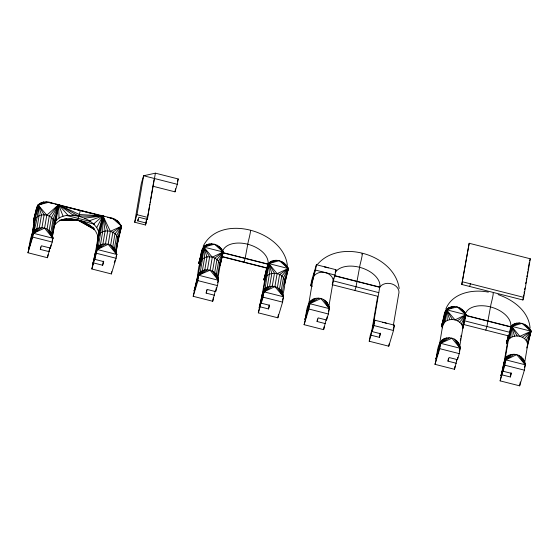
<?xml version="1.0" encoding="UTF-8"?>
<svg xmlns="http://www.w3.org/2000/svg" width="559" height="559" viewBox="0 0 559 559"><rect width="100%" height="100%" fill="white"/><g stroke="black" fill="none" stroke-linecap="round" stroke-linejoin="round"><path stroke-width="0.84" d="M65.976 206.865L102.975 215.9L102.66 231.838L100.445 244.814L97.231 249.496L95.407 255.519M98.084 240.181L97.986 235.919M97.804 238.756L97.993 235.563M99.453 215.418L49.003 202.197L43.728 201.988L41.296 202.714L38.173 205.027C38.103 221.65 31.926 236.946 27.95 252.759L47.48 257.72L49.954 247.882L48.815 251.641M439.311 345.637L442.721 325.205L445.23 321.621L446.396 309.735C452.168 303.488 463.18 307.073 465.926 314.689L462.796 328.35L465.926 314.689L461.867 309.211M283.972 262.982L288.332 268.537L284.657 284.007L288.332 268.537C285.307 261.556 276.027 257.615 269.557 262.416L268.802 263.582L265.12 288.374L262.15 297.849M514.343 323.878L511.52 326.267L508.39 339.928L510.06 338.076L511.52 326.267L512.275 325.1C518.738 320.307 528.024 324.248 531.05 331.221L527.375 346.692L524.524 363.35M30.514 243.34L28.6 248.944C33.037 234.57 33.924 219.456 38.173 205.027L41.296 202.714M32.003 235.591C33.114 225.109 36.286 215.334 38.173 205.027L43.728 201.988M49.304 251.697L40.311 249.412L41.408 245.792L50.401 248.07L52.225 242.047L52.874 238.232L52.385 236.394L58.618 204.643L54.915 204.091M115.972 253.031L117.914 241.677L121.589 226.206L117.229 220.651L112.59 218.345L102.975 215.9L79.399 214.551L58.618 204.643C58.618 203.728 55.201 231.419 54.188 221.273C53.266 218.981 51.428 217.241 49.269 216.095C44.79 213.922 38.634 214.397 35.448 218.555L32.695 237.093L27.95 252.759M93.255 263.617L92.487 265.162L95.617 251.508L91.837 268.984L111.367 273.938L116.111 258.272L116.761 254.45C116.195 248.664 111.353 243.983 105.504 243.913C102.611 243.85 95.505 245.436 97.231 249.496L94.757 259.334L103.75 261.619L102.653 265.239L93.66 262.961L98.852 232.586M215.327 290.659L212.72 301.266L193.19 296.312C196.824 279.849 200.905 263.715 203.679 247.043C209.45 240.803 220.463 244.388 223.209 252.004L220.078 265.665L223.209 252.004L219.149 246.526M209.234 244.01L203.679 247.043L199.724 264.631L198.934 262.716C201.443 256.84 199.87 247.84 206.802 244.73M214.544 295.243L206.173 293.119L207.27 289.492L215.641 291.616L217.465 285.593L218.38 280.255C218.303 270.696 204.671 265.993 198.738 273.554L197.935 280.639L193.19 296.312M282.533 296.284C283.539 290.554 277.425 286.348 272.247 286.25C269.354 286.187 262.248 287.766 263.974 291.826L263.065 297.171L261.242 303.195L269.613 305.319L268.516 308.945L260.145 306.821L266.797 267.88L222.049 256.518M308.414 305.997L313.124 277.921M313.767 274.693L314.99 270.64M325.45 323.633L317.079 321.502L318.176 317.882L326.547 320.007L328.371 313.983L329.286 308.638C328.811 302.957 324.297 298.157 318.33 298.178C304.648 297.73 307.073 315.695 304.096 324.695L323.626 329.656L326.107 319.811M371.931 330.089L370.135 335.889L369.226 341.228L388.757 346.189L393.494 330.516L394.409 325.17L374.879 320.216L373.16 326.03M451.951 306.695L446.396 309.735L442.442 327.315L441.652 325.401C444.16 319.531 442.588 310.524 449.52 307.422M444.754 313.634L444.936 312.222L446.396 309.735L454.579 306.521M456.347 363.273L447.976 361.149L449.073 357.522L457.444 359.654L459.267 353.63L460.183 348.285C459.708 342.604 455.194 337.804 449.226 337.825C435.552 337.377 437.97 355.335 434.993 364.342L454.523 369.296L457.003 359.458M470.426 283.811L469.63 286.46M526.69 325.673L531.05 331.221L526.739 347.991M56.152 220.491C59.121 217.102 63.565 215.767 67.905 215.278C79.567 216.109 91.215 216.564 102.975 215.9L100.599 233.061L98.377 246.037L97.231 249.496L116.761 254.45L116.013 256.923M40.311 249.412L40.73 246.959M52.19 240.489L52.874 238.232L44.566 228.156L46.788 215.18L58.618 204.643L78.973 216.291L84.465 218.143L89.454 220.749L93.626 223.942L96.714 227.52L98.524 231.251L98.929 234.906L102.975 215.9L104.512 216.606M47.48 257.72L48.004 254.666M50.401 248.07L50.925 245.017M52.357 236.618L54.866 221.944M94.757 259.334L99.222 233.208M102.653 265.239L103.352 261.151M115.636 220.155L117.229 220.651L121.589 226.206L116.684 235.395L114.469 248.378L116.761 254.45L108.153 244.297L110.368 231.321L102.975 215.9L84.465 218.143M111.367 273.938L111.758 271.653M110.179 218.108L115.07 219.261L121.589 226.206L112.855 232.237L110.633 245.219L116.761 254.45L115.972 252.542L118.187 239.559L121.589 226.206L119.989 224.438M146.87 218.8L145.55 224.991L134.698 222.237L141.357 183.296L143.635 175.757L155.402 173.164L178.202 178.957L177.287 184.302L175.009 191.842L153.054 186.266M134.698 222.237L136.983 214.691L143.635 175.757L177.287 184.302M146.144 223.034L137.773 220.903L138.059 219.212M145.55 224.991L146.563 219.065M137.773 220.903L138.87 217.283L147.241 219.407L149.847 204.175M150.133 202.477L150.427 200.786M150.713 199.095L153.9 180.473M147.241 219.407L155.402 173.164M175.009 191.842L175.526 188.788M197.509 277.606C198.34 269.801 198.333 255.917 209.639 256.812C214.46 257 219.722 260.263 220.106 265.434M206.173 293.119L206.725 289.869M217.696 282.512L218.38 280.255L210.072 270.179L212.287 257.196L203.679 247.043L211.861 243.836M212.72 301.266L213.377 297.451M215.641 291.616L216.298 287.801M217.863 278.641L221.238 258.873M287.263 267.363L288.332 268.537L284.517 279.752L282.295 292.734L283.504 296.787L282.588 302.133L277.844 317.798L258.321 312.844L262.36 293.838L259.229 307.499L260.382 305.179M261.242 303.195L267.894 264.26L271.625 261.193M268.516 308.945L269.207 304.893M282.505 300.085L283.504 296.787L274.895 286.634L277.11 273.658L268.802 263.582L267.957 264.044L222.363 252.465M277.844 317.798L278.368 314.745M282.575 296.172C284.321 288.13 288.381 276.118 277.11 273.658C273.058 272.68 268.138 273.624 265.679 277.236L268.802 263.582L274.057 260.466M312.404 286.18L310.755 285.761L311.67 280.415L316.415 264.742L335.938 269.704L335.03 275.049L332.326 283.972M304.096 324.695L308.841 309.022L309.644 301.937M310.755 285.761L315.5 270.088L316.415 264.742M317.079 321.502L317.512 318.965M323.626 329.656L324.15 326.603M326.547 320.007L327.071 316.953M328.769 307.031L333.723 278.019M369.226 341.228L371.05 335.204L377.702 296.27L332.109 284.692M371.05 335.204L379.421 337.336L380.518 333.709L372.147 331.585L379.715 287.298L381.378 285.453A10.251 8.161 9.7 0 1 397.47 287.794L398.553 289.814A10.251 8.161 9.7 0 1 398.693 294.069L393.34 325.394M372.147 331.585L373.971 325.562L374.879 320.216M379.421 337.336L380.148 333.101M388.757 346.189L389.148 343.897M434.993 364.342L439.737 348.669L440.541 341.584M447.976 361.149L448.409 358.612M461.79 284.468L469.183 243.27L530.288 258.782L523.699 297.339L522.896 299.98L461.79 284.468L469.183 243.27M454.523 369.296L455.047 366.243M460.274 340.298L460.56 338.635M460.847 336.972L461.133 335.302M457.444 359.654L457.835 357.362M459.666 346.671L463.956 321.565M463.006 324.339L508.599 335.917L501.947 374.851L510.318 376.976L511.415 373.356L503.044 371.225L504.868 365.202L505.776 359.856C504.05 355.797 511.157 354.217 514.049 354.28C519.898 354.343 524.74 359.032 525.306 364.817L524.391 370.163L519.653 385.836L500.123 380.875L504.162 361.869L501.032 375.529L501.8 373.985M503.044 371.225L510.612 326.945L512.275 325.1M522.896 299.98L523.776 294.845M524.069 293.126L524.363 291.414M524.656 289.702L524.95 287.99M525.684 283.706L525.97 281.988M526.264 280.276L526.557 278.564M526.851 276.852L527.144 275.133M527.437 273.421L527.731 271.709M528.024 269.997L529.338 262.283M510.318 376.976L511.045 372.741M519.653 385.836L520.303 382.014M443.671 323.263L446.396 309.735L457.227 306.905L465.926 314.689L464.326 319.958M54.579 223.642L58.618 204.643L73.334 215.32M98.929 234.906L102.975 215.9L89.454 220.749M80.3 210.366L78.973 216.291L73.222 214.831M265.777 277.033L268.802 263.582L276.684 260.291M508.494 339.718L511.52 326.267L516.775 323.151M28.6 248.944C30.479 241.236 30.5 226.933 41.918 227.772C47.62 227.862 52.763 232.369 52.874 238.232L33.344 233.271L32.282 233.473M196.013 285.356L194.106 290.966L197.781 275.496L210.072 270.179M264.603 281.638L264.058 279.248L266.797 267.88M508.341 335.442L506.775 341.94L507.32 344.323M265.881 273.225L264.058 279.248L264.547 281.086L264.058 279.248L266.769 268.11L221.979 256.735M508.327 335.568L506.775 341.94L507.265 343.771L506.775 341.94L511.52 326.267L519.402 322.976M34.399 223.942L33.428 220.693L36.719 207.515L37.67 205.572L46.355 201.813L51.051 203.113M308.198 306.828L305.011 319.35L306.241 317.051M436.726 356.593L435.908 358.997L439.094 346.475M63.034 216.172L58.618 204.643C56.829 215.592 50.296 227.003 52.874 238.232L47.054 229.078L49.269 216.095L58.618 204.643L67.905 215.278M34.295 222.978L33.428 220.693L36.719 207.515L38.173 205.027L49.003 202.197L53.44 203.728M199.905 265.958L198.934 262.716L202.218 249.538L203.679 247.043L214.509 244.22L223.209 252.004L222.293 255.016M442.379 327.833L441.652 325.401L444.664 314.34M98.524 231.251L102.975 215.9L107.719 230.937L105.504 243.913L97.231 249.496L96.812 247.679L99.034 234.696C104.806 226.129 122.659 233.417 116.964 243.619M34.225 222.608L33.428 220.693L38.173 205.027L46.788 215.18M78.134 218.387L78.798 216.214M94.31 259.138L92.487 265.162L94.247 259.516M91.837 268.984L93.66 262.961M119.34 233.627L121.589 226.206L112.59 218.345L107.719 217.423M114.267 262.702L115.014 260.228M154.095 179.816L154.494 178.51M177.517 181.221L178.202 178.957M199.794 264.994L198.934 262.716L203.679 247.043L223.209 252.004L219.694 263.296L217.472 276.272L218.38 280.255L198.85 275.294L194.106 290.966M243.934 262.311L245.163 258.258L248.245 241.691A10.251 0.615 -75.8 0 0 250.376 230.462M266.734 268.096L267.957 264.044L269.557 262.416M266.978 269.606L268.802 263.582L279.332 260.676L288.332 268.537L286.585 274.308M261.053 301.476L259.229 307.499L260.739 302.657M258.321 312.844L260.145 306.821M335.19 272.191L335.938 269.704M328.371 311.649L329.286 308.638L328.378 304.662M354.902 290.484L355.999 286.858L360.059 264.735A10.251 0.615 -75.8 0 0 361.869 254.156M393.222 329.09L394.409 325.17M442.511 327.679L441.652 325.401L446.396 309.735L465.926 314.689L462.405 325.981L462.824 328.126M435.908 358.997L442.099 339.942M456.354 360.939L456.808 359.437M459.274 351.297L460.183 348.285L459.274 344.302M485.799 330.124L486.896 326.505L490.956 304.375A10.251 0.615 -75.8 0 0 493.094 293.147M529.687 260.767L530.288 258.782M502.855 369.506L501.032 375.529L502.793 369.883M503.952 365.879L506.922 356.404M500.123 380.875L501.947 374.851M528.555 339.474L531.05 331.221L528.367 327.441M524.559 367.291L525.306 364.817L523.014 358.738M306.646 314.542L305.011 319.35L311.202 300.302M437.271 354.993L438.095 352.589M527.647 344.582L527.228 342.436L531.05 331.221L524.531 324.283M264.805 281.498L264.058 279.248L265.197 275.978M508.48 337.028L506.775 341.94L507.272 343.436M58.618 204.643L53.105 219.254L50.883 232.23L52.874 238.232L49.206 230.469L51.428 217.486L58.618 204.643L59.03 217.947M34.511 222.838L33.428 220.693L34.986 216.64M200.017 264.854L198.934 262.716L200.492 258.656M442.372 326.826L441.652 325.401L442.588 322.969M203.162 246.226C219.973 212.497 283.672 230.671 287.368 265.448M445.879 308.91C452.504 292.734 472.893 289.038 488.342 292.126M462.405 325.981L461.322 323.961L465.926 314.689L463.544 310.979M53.797 226.64C61.797 212.106 82.571 221.853 94.303 224.089M527.228 342.436L526.145 340.417L531.05 331.221L522.05 323.361L510.674 326.729L465.081 315.15M96.714 227.52L102.975 215.9L105.092 231.112L102.877 244.094L97.231 249.496L108.153 244.297M120.863 227.45L121.589 226.206L110.368 231.321M442.595 326.826L441.652 325.401L442.553 324.024M508.99 355.182L505.776 359.856L525.306 364.817L524.097 360.765M313.271 299.079L309.756 303.684L308.687 303.879M444.167 338.719L440.653 343.324L439.584 343.526M59.834 220.267L77.708 220.134C83.256 220.959 88.762 224.39 93.29 227.974M445.23 321.621C449.457 318.511 455.606 319 459.645 322.194L465.926 314.689L459.708 307.82M317.568 264.309C339.718 238.169 394.619 254.715 399.189 288.493M510.06 338.076C514.28 334.967 520.429 335.463 524.468 338.649L531.05 331.221L511.52 326.267L510.709 326.736A23.604 14.199 16.8 0 0 491.773 307.282A23.604 14.199 16.8 0 0 465.556 313.361M37.67 205.572L39.228 203.937M203.176 247.595L204.734 245.953M445.886 310.28L447.452 308.645M511.422 354.455L505.776 359.856L505.364 358.039M315.702 298.352L309.756 303.684L329.286 308.638L328.797 306.8M446.599 337.999L440.653 343.324L460.183 348.285L459.694 346.447M93.626 223.942L102.975 215.9M522.316 337.259L531.05 331.221L519.828 336.343L511.52 326.267L510.612 326.945L465.018 315.367M457.493 320.803L465.926 314.689L455.005 319.881L446.396 309.735L447.298 320.398M514.049 354.28L505.776 359.856L516.698 354.665L525.306 364.817L521.337 356.97M318.33 298.178L309.756 303.684L320.978 298.562L329.286 308.638L327.294 302.636M449.226 337.825L440.653 343.324L451.875 338.209L460.183 348.285L458.191 342.283M263.562 290.009L263.974 291.826L283.504 296.787L281.212 290.708L283.427 277.732L288.332 268.537L268.802 263.582L267.999 264.051A23.604 14.199 16.8 0 0 248.063 244.318A23.604 14.199 16.8 0 0 222.454 251.85M212.287 257.196L223.209 252.004L220.826 248.294M274.895 286.634L263.974 291.826L267.188 287.151L269.41 274.169L268.802 263.582L274.469 273.267L272.247 286.25L263.974 291.826L269.62 286.425L271.835 273.449L268.802 263.582M44.566 228.156L33.344 233.271L36.859 228.673L39.081 215.69L38.173 205.027L44.14 214.796L41.918 227.772L33.344 233.271L39.291 227.946L41.513 214.97L38.173 205.027M277.11 273.658L288.332 268.537L281.82 261.598M34.372 222.119L33.428 220.693L34.497 220.498M199.877 264.134L198.934 262.716L200.003 262.513M441.652 325.401L442.721 325.205M64.222 219.184L66.807 218.897M61.385 219.75L72.237 218.939M59.876 220.211L77.876 219.918L94.464 229.414L77.708 220.134M64.292 206.453L59.233 205.216L61.714 205.901M462.593 281.827L523.699 297.339M136.983 214.691L147.835 217.451M315.5 270.088L335.03 275.049M65.906 206.963L86.016 212.064M87.686 212.49L92.717 213.769M94.394 214.195L96.903 214.831M101.095 215.893L103.604 216.536L101.116 215.858M334.184 275.51L379.813 287.095A23.604 14.199 16.8 0 0 362.344 268.11A23.604 14.199 16.8 0 0 335.547 272.058M334.96 275.936L379.715 287.298M223.146 252.899L267.894 264.26M378.799 292.643L333.234 280.842A10.251 8.161 9.7 0 0 322.767 272.219A10.251 8.161 9.7 0 0 312.851 280.038M66.64 215.474L90.46 221.518M464.103 320.712L509.696 332.291M32.695 237.093L52.225 242.047M96.581 253.311L116.111 258.272M197.935 280.639L217.465 285.593M263.065 297.171L282.588 302.133M308.841 309.022L328.371 313.983M373.971 325.562L393.494 330.516M439.737 348.669L459.267 353.63M504.868 365.202L524.391 370.163M498.097 294.6C513.113 299.666 528.751 311.132 530.086 328.133M117.299 221.776L119.2 222.964M83.368 221.769L93.982 228.771M88.357 224.369L93.954 228.568M524.468 338.649L526.145 340.417M459.645 322.194L461.322 323.961M216.997 245.135L223.209 252.004L218.604 261.27L216.389 274.252L218.38 280.255L212.56 271.094L214.775 258.118L223.209 252.004L216.927 259.509L214.712 272.485L218.38 280.255L217.891 278.417M92.528 227.562L95.617 231.14L97.427 234.878L97.832 238.525M198.934 262.716L200.01 263.988M33.428 220.693L34.504 221.965M519.185 355.587L525.306 364.817M283.504 296.787L277.383 287.55L279.598 274.574L288.332 268.537L281.75 275.964L279.535 288.94L283.504 296.787L282.714 294.873M454.362 339.124L460.183 348.285L456.514 340.515M323.465 299.484L329.286 308.638L325.618 300.875M452.357 319.496L446.396 309.735L449.729 319.678M512.121 336.853L511.52 326.267L517.18 335.959M285.649 264.749L286.732 266.776M116.761 254.45L112.792 246.61L115.007 233.627L121.589 226.206L117.767 237.421L115.552 250.397L115.972 252.542M264.058 279.248L264.791 280.807M511.52 326.267L514.553 336.134M95.589 251.732L95.868 253.157M324.346 266.923A10.251 8.161 9.7 0 1 328.217 267.901M382.51 322.312A10.251 8.161 9.7 0 1 386.388 323.298M203.679 247.043L202.519 258.936L200.297 271.912L198.85 275.294L207.424 269.794L209.639 256.812L203.679 247.043L204.58 257.713L202.365 270.689L198.85 275.294L204.797 269.969L207.012 256.986L203.679 247.043"/></g></svg>
